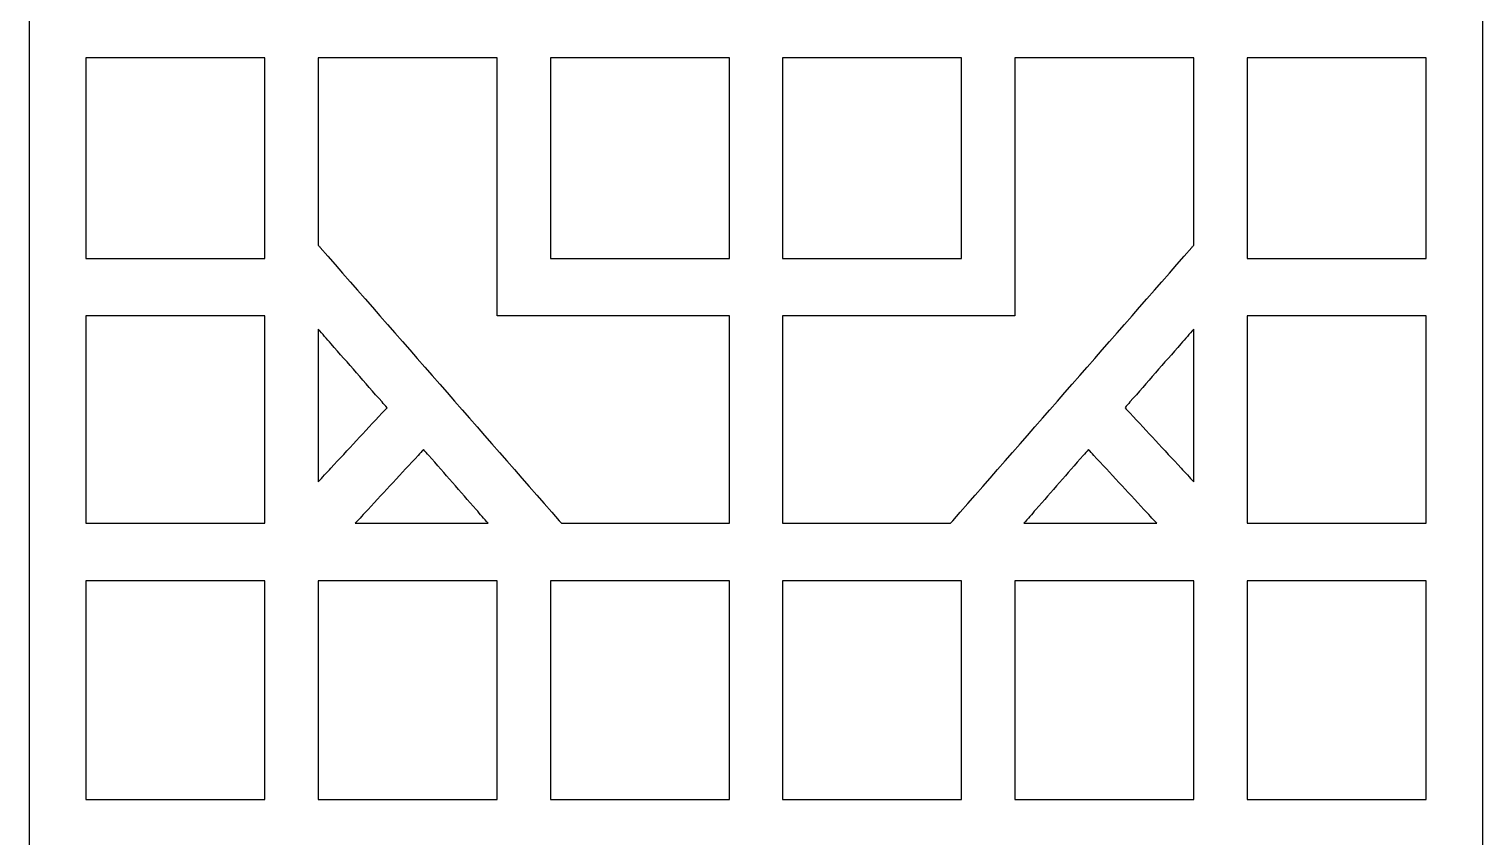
# Model space of a CAD drawing. Header units: centimetres. Extents: x -10 to 9.9, y -12.5 to 12.7.
# Drawn here: x -10.03 to -0.9, y -4.92 to 0.15 of the extents above; entities that cross this region are included whole.
import ezdxf

# ---------------------------------------------------------------- set-up
doc = ezdxf.new("R2010")
doc.units = ezdxf.units.CM
doc.header["$MEASUREMENT"] = 0
doc.layers.add('layer 1', color=7, linetype='Continuous')

msp = doc.modelspace()

# ---------------------------------------------------------------- linework, layer by layer
at = {"layer": 'layer 1', "color": 177}
msp.add_open_spline([(-10.02674, -12.45122), (-10.02674, -4.05349), (-10.02674, 4.34423), (-10.02674, 12.74196), (-10.02674, 12.74196), (-6.98571, 12.74196), (-3.94471, 12.74196), (-0.90368, 12.74196), (-0.90368, 12.74196), (-0.90368, 4.34423), (-0.90368, -4.05349), (-0.90368, -12.45122), (-0.90368, -12.45122), (-3.94471, -12.45122), (-6.98571, -12.45122), (-10.02674, -12.45122)], degree=3, knots=[0, 0, 0, 0, 0.2, 0.2, 0.2, 0.2, 0.4, 0.4, 0.4, 0.4, 0.6, 0.6, 0.6, 0.6, 1, 1, 1, 1], dxfattribs=at)
at = {"layer": 'layer 1', "color": 7}
for points, knots in [([(-9.62293, -0.03503), (-9.28001, -0.03503), (-8.93713, -0.03503), (-8.59421, -0.03503), (-8.59421, -0.03503), (-8.57854, -0.03503), (-8.56288, -0.03503), (-8.5472, -0.03503), (-8.5472, -0.03503), (-8.5472, -0.05192), (-8.5472, -0.06883), (-8.5472, -0.08572), (-8.5472, -0.08572), (-8.5472, -0.47144), (-8.5472, -0.85713), (-8.5472, -1.24282), (-8.5472, -1.24282), (-8.5472, -1.25969), (-8.5472, -1.27661), (-8.5472, -1.29349), (-8.5472, -1.29349), (-8.56288, -1.29349), (-8.57854, -1.29349), (-8.59421, -1.29349), (-8.59421, -1.29349), (-8.93713, -1.29349), (-9.28001, -1.29349), (-9.62293, -1.29349), (-9.62293, -1.29349), (-9.63859, -1.29349), (-9.65426, -1.29349), (-9.66992, -1.29349), (-9.66992, -1.29349), (-9.66992, -1.27661), (-9.66992, -1.25969), (-9.66992, -1.24282), (-9.66992, -1.24282), (-9.66992, -0.85713), (-9.66992, -0.47144), (-9.66992, -0.08572), (-9.66992, -0.08572), (-9.66992, -0.06883), (-9.66992, -0.05192), (-9.66992, -0.03503), (-9.66992, -0.03503), (-9.65426, -0.03503), (-9.63859, -0.03503), (-9.62293, -0.03503)], [0, 0, 0, 0, 0.0769231, 0.0769231, 0.0769231, 0.0769231, 0.1538462, 0.1538462, 0.1538462, 0.1538462, 0.2307692, 0.2307692, 0.2307692, 0.2307692, 0.3076923, 0.3076923, 0.3076923, 0.3076923, 0.3846154, 0.3846154, 0.3846154, 0.3846154, 0.4615385, 0.4615385, 0.4615385, 0.4615385, 0.5384615, 0.5384615, 0.5384615, 0.5384615, 0.6153846, 0.6153846, 0.6153846, 0.6153846, 0.6923077, 0.6923077, 0.6923077, 0.6923077, 0.7692308, 0.7692308, 0.7692308, 0.7692308, 0.8461538, 0.8461538, 0.8461538, 0.8461538, 1, 1, 1, 1]), ([(-7.08989, -1.65427), (-7.04855, -1.65427), (-7.00722, -1.65427), (-6.9659, -1.65427), (-6.9659, -1.65427), (-6.88001, -1.65427), (-6.79411, -1.65427), (-6.70824, -1.65427), (-6.70824, -1.65427), (-6.36534, -1.65427), (-6.02242, -1.65427), (-5.67954, -1.65427), (-5.67954, -1.65427), (-5.66386, -1.65427), (-5.64819, -1.65427), (-5.63253, -1.65427), (-5.63253, -1.65427), (-5.63253, -1.67119), (-5.63253, -1.68807), (-5.63253, -1.70499), (-5.63253, -1.70499), (-5.63253, -2.10498), (-5.63253, -2.50497), (-5.63253, -2.905), (-5.63253, -2.905), (-5.63253, -2.92189), (-5.63253, -2.9388), (-5.63253, -2.95567), (-5.63253, -2.95567), (-5.64819, -2.95567), (-5.66386, -2.95567), (-5.67954, -2.95567), (-5.67954, -2.95567), (-6.00834, -2.95567), (-6.33712, -2.95567), (-6.66593, -2.95567), (-6.66593, -2.95567), (-6.67271, -2.95567), (-6.67946, -2.95567), (-6.6862, -2.95567), (-6.6862, -2.95567), (-6.69087, -2.95038), (-6.69551, -2.94508), (-6.70014, -2.93978), (-6.70014, -2.93978), (-7.20001, -2.3684), (-7.6999, -1.79699), (-8.19977, -1.22561), (-8.19977, -1.22561), (-8.20403, -1.22074), (-8.20832, -1.21585), (-8.21258, -1.21095), (-8.21258, -1.21095), (-8.21258, -1.20427), (-8.21258, -1.19755), (-8.21258, -1.19083), (-8.21258, -1.19083), (-8.21258, -0.82246), (-8.21258, -0.45408), (-8.21258, -0.08572), (-8.21258, -0.08572), (-8.21258, -0.06883), (-8.21258, -0.05192), (-8.21258, -0.03503), (-8.21258, -0.03503), (-8.19691, -0.03503), (-8.18123, -0.03503), (-8.16557, -0.03503), (-8.16557, -0.03503), (-7.82268, -0.03503), (-7.47977, -0.03503), (-7.13685, -0.03503), (-7.13685, -0.03503), (-7.12118, -0.03503), (-7.10552, -0.03503), (-7.08989, -0.03503), (-7.08989, -0.03503), (-7.08989, -0.05192), (-7.08989, -0.06883), (-7.08989, -0.08572), (-7.08989, -0.08572), (-7.08989, -0.60858), (-7.08989, -1.13143), (-7.08989, -1.65427)], [0, 0, 0, 0, 0.0454545, 0.0454545, 0.0454545, 0.0454545, 0.0909091, 0.0909091, 0.0909091, 0.0909091, 0.1363636, 0.1363636, 0.1363636, 0.1363636, 0.1818182, 0.1818182, 0.1818182, 0.1818182, 0.2272727, 0.2272727, 0.2272727, 0.2272727, 0.2727273, 0.2727273, 0.2727273, 0.2727273, 0.3181818, 0.3181818, 0.3181818, 0.3181818, 0.3636364, 0.3636364, 0.3636364, 0.3636364, 0.4090909, 0.4090909, 0.4090909, 0.4090909, 0.4545455, 0.4545455, 0.4545455, 0.4545455, 0.5, 0.5, 0.5, 0.5, 0.5454545, 0.5454545, 0.5454545, 0.5454545, 0.5909091, 0.5909091, 0.5909091, 0.5909091, 0.6363636, 0.6363636, 0.6363636, 0.6363636, 0.6818182, 0.6818182, 0.6818182, 0.6818182, 0.7272727, 0.7272727, 0.7272727, 0.7272727, 0.7727273, 0.7727273, 0.7727273, 0.7727273, 0.8181818, 0.8181818, 0.8181818, 0.8181818, 0.8636364, 0.8636364, 0.8636364, 0.8636364, 0.9090909, 0.9090909, 0.9090909, 0.9090909, 1, 1, 1, 1]), ([(-5.63253, -0.08572), (-5.63253, -0.47144), (-5.63253, -0.85713), (-5.63253, -1.24282), (-5.63253, -1.24282), (-5.63253, -1.25969), (-5.63253, -1.27661), (-5.63253, -1.29349), (-5.63253, -1.29349), (-5.64819, -1.29349), (-5.66386, -1.29349), (-5.67954, -1.29349), (-5.67954, -1.29349), (-6.02242, -1.29349), (-6.36534, -1.29349), (-6.70824, -1.29349), (-6.70824, -1.29349), (-6.72388, -1.29349), (-6.73959, -1.29349), (-6.75522, -1.29349), (-6.75522, -1.29349), (-6.75522, -1.27661), (-6.75522, -1.25969), (-6.75522, -1.24282), (-6.75522, -1.24282), (-6.75522, -0.85713), (-6.75522, -0.47144), (-6.75522, -0.08572), (-6.75522, -0.08572), (-6.75522, -0.06883), (-6.75522, -0.05192), (-6.75522, -0.03503), (-6.75522, -0.03503), (-6.73959, -0.03503), (-6.72388, -0.03503), (-6.70824, -0.03503), (-6.70824, -0.03503), (-6.36534, -0.03503), (-6.02242, -0.03503), (-5.67954, -0.03503), (-5.67954, -0.03503), (-5.66386, -0.03503), (-5.64819, -0.03503), (-5.63253, -0.03503), (-5.63253, -0.03503), (-5.63253, -0.05192), (-5.63253, -0.06883), (-5.63253, -0.08572)], [0, 0, 0, 0, 0.0769231, 0.0769231, 0.0769231, 0.0769231, 0.1538462, 0.1538462, 0.1538462, 0.1538462, 0.2307692, 0.2307692, 0.2307692, 0.2307692, 0.3076923, 0.3076923, 0.3076923, 0.3076923, 0.3846154, 0.3846154, 0.3846154, 0.3846154, 0.4615385, 0.4615385, 0.4615385, 0.4615385, 0.5384615, 0.5384615, 0.5384615, 0.5384615, 0.6153846, 0.6153846, 0.6153846, 0.6153846, 0.6923077, 0.6923077, 0.6923077, 0.6923077, 0.7692308, 0.7692308, 0.7692308, 0.7692308, 0.8461538, 0.8461538, 0.8461538, 0.8461538, 1, 1, 1, 1]), ([(-3.84054, -1.65427), (-3.84054, -1.13143), (-3.84054, -0.60858), (-3.84054, -0.08572), (-3.84054, -0.08572), (-3.84054, -0.06883), (-3.84054, -0.05192), (-3.84054, -0.03503), (-3.84054, -0.03503), (-3.82488, -0.03503), (-3.80921, -0.03503), (-3.79355, -0.03503), (-3.79355, -0.03503), (-3.45065, -0.03503), (-3.10774, -0.03503), (-2.76483, -0.03503), (-2.76483, -0.03503), (-2.74916, -0.03503), (-2.73349, -0.03503), (-2.71782, -0.03503), (-2.71782, -0.03503), (-2.71782, -0.05192), (-2.71782, -0.06883), (-2.71782, -0.08572), (-2.71782, -0.08572), (-2.71782, -0.45408), (-2.71782, -0.82246), (-2.71782, -1.19083), (-2.71782, -1.19083), (-2.71782, -1.19755), (-2.71782, -1.20427), (-2.71782, -1.21095), (-2.71782, -1.21095), (-2.72211, -1.21585), (-2.72636, -1.22074), (-2.73065, -1.22561), (-2.73065, -1.22561), (-3.23053, -1.79699), (-3.73041, -2.3684), (-4.23028, -2.93978), (-4.23028, -2.93978), (-4.23492, -2.94508), (-4.23955, -2.95038), (-4.24419, -2.95567), (-4.24419, -2.95567), (-4.25093, -2.95567), (-4.25771, -2.95567), (-4.26446, -2.95567), (-4.26446, -2.95567), (-4.59327, -2.95567), (-4.92209, -2.95567), (-5.25089, -2.95567), (-5.25089, -2.95567), (-5.26656, -2.95567), (-5.28223, -2.95567), (-5.29789, -2.95567), (-5.29789, -2.95567), (-5.29789, -2.9388), (-5.29789, -2.92189), (-5.29789, -2.905), (-5.29789, -2.905), (-5.29789, -2.50497), (-5.29789, -2.10498), (-5.29789, -1.70499), (-5.29789, -1.70499), (-5.29789, -1.68807), (-5.29789, -1.67119), (-5.29789, -1.65427), (-5.29789, -1.65427), (-5.28223, -1.65427), (-5.26656, -1.65427), (-5.25089, -1.65427), (-5.25089, -1.65427), (-4.90798, -1.65427), (-4.56509, -1.65427), (-4.22217, -1.65427), (-4.22217, -1.65427), (-4.13629, -1.65427), (-4.05038, -1.65427), (-3.96452, -1.65427), (-3.96452, -1.65427), (-3.92319, -1.65427), (-3.88187, -1.65427), (-3.84054, -1.65427)], [0, 0, 0, 0, 0.0454545, 0.0454545, 0.0454545, 0.0454545, 0.0909091, 0.0909091, 0.0909091, 0.0909091, 0.1363636, 0.1363636, 0.1363636, 0.1363636, 0.1818182, 0.1818182, 0.1818182, 0.1818182, 0.2272727, 0.2272727, 0.2272727, 0.2272727, 0.2727273, 0.2727273, 0.2727273, 0.2727273, 0.3181818, 0.3181818, 0.3181818, 0.3181818, 0.3636364, 0.3636364, 0.3636364, 0.3636364, 0.4090909, 0.4090909, 0.4090909, 0.4090909, 0.4545455, 0.4545455, 0.4545455, 0.4545455, 0.5, 0.5, 0.5, 0.5, 0.5454545, 0.5454545, 0.5454545, 0.5454545, 0.5909091, 0.5909091, 0.5909091, 0.5909091, 0.6363636, 0.6363636, 0.6363636, 0.6363636, 0.6818182, 0.6818182, 0.6818182, 0.6818182, 0.7272727, 0.7272727, 0.7272727, 0.7272727, 0.7727273, 0.7727273, 0.7727273, 0.7727273, 0.8181818, 0.8181818, 0.8181818, 0.8181818, 0.8636364, 0.8636364, 0.8636364, 0.8636364, 0.9090909, 0.9090909, 0.9090909, 0.9090909, 1, 1, 1, 1]), ([(-5.29789, -1.24282), (-5.29789, -0.85713), (-5.29789, -0.47144), (-5.29789, -0.08572), (-5.29789, -0.08572), (-5.29789, -0.06883), (-5.29789, -0.05192), (-5.29789, -0.03503), (-5.29789, -0.03503), (-5.28223, -0.03503), (-5.26656, -0.03503), (-5.25089, -0.03503), (-5.25089, -0.03503), (-4.90798, -0.03503), (-4.56509, -0.03503), (-4.22217, -0.03503), (-4.22217, -0.03503), (-4.20651, -0.03503), (-4.19084, -0.03503), (-4.17518, -0.03503), (-4.17518, -0.03503), (-4.17518, -0.05192), (-4.17518, -0.06883), (-4.17518, -0.08572), (-4.17518, -0.08572), (-4.17518, -0.47144), (-4.17518, -0.85713), (-4.17518, -1.24282), (-4.17518, -1.24282), (-4.17518, -1.25969), (-4.17518, -1.27661), (-4.17518, -1.29349), (-4.17518, -1.29349), (-4.19084, -1.29349), (-4.20651, -1.29349), (-4.22217, -1.29349), (-4.22217, -1.29349), (-4.56509, -1.29349), (-4.90798, -1.29349), (-5.25089, -1.29349), (-5.25089, -1.29349), (-5.26656, -1.29349), (-5.28223, -1.29349), (-5.29789, -1.29349), (-5.29789, -1.29349), (-5.29789, -1.27661), (-5.29789, -1.25969), (-5.29789, -1.24282)], [0, 0, 0, 0, 0.0769231, 0.0769231, 0.0769231, 0.0769231, 0.1538462, 0.1538462, 0.1538462, 0.1538462, 0.2307692, 0.2307692, 0.2307692, 0.2307692, 0.3076923, 0.3076923, 0.3076923, 0.3076923, 0.3846154, 0.3846154, 0.3846154, 0.3846154, 0.4615385, 0.4615385, 0.4615385, 0.4615385, 0.5384615, 0.5384615, 0.5384615, 0.5384615, 0.6153846, 0.6153846, 0.6153846, 0.6153846, 0.6923077, 0.6923077, 0.6923077, 0.6923077, 0.7692308, 0.7692308, 0.7692308, 0.7692308, 0.8461538, 0.8461538, 0.8461538, 0.8461538, 1, 1, 1, 1]), ([(-1.3075, -1.29349), (-1.65038, -1.29349), (-1.9933, -1.29349), (-2.33622, -1.29349), (-2.33622, -1.29349), (-2.35185, -1.29349), (-2.36752, -1.29349), (-2.38319, -1.29349), (-2.38319, -1.29349), (-2.38319, -1.27661), (-2.38319, -1.25969), (-2.38319, -1.24282), (-2.38319, -1.24282), (-2.38319, -0.85713), (-2.38319, -0.47144), (-2.38319, -0.08572), (-2.38319, -0.08572), (-2.38319, -0.06883), (-2.38319, -0.05192), (-2.38319, -0.03503), (-2.38319, -0.03503), (-2.36752, -0.03503), (-2.35185, -0.03503), (-2.33622, -0.03503), (-2.33622, -0.03503), (-1.9933, -0.03503), (-1.65038, -0.03503), (-1.3075, -0.03503), (-1.3075, -0.03503), (-1.2918, -0.03503), (-1.27617, -0.03503), (-1.2605, -0.03503), (-1.2605, -0.03503), (-1.2605, -0.05192), (-1.2605, -0.06883), (-1.2605, -0.08572), (-1.2605, -0.08572), (-1.2605, -0.47144), (-1.2605, -0.85713), (-1.2605, -1.24282), (-1.2605, -1.24282), (-1.2605, -1.25969), (-1.2605, -1.27661), (-1.2605, -1.29349), (-1.2605, -1.29349), (-1.27617, -1.29349), (-1.2918, -1.29349), (-1.3075, -1.29349)], [0, 0, 0, 0, 0.0769231, 0.0769231, 0.0769231, 0.0769231, 0.1538462, 0.1538462, 0.1538462, 0.1538462, 0.2307692, 0.2307692, 0.2307692, 0.2307692, 0.3076923, 0.3076923, 0.3076923, 0.3076923, 0.3846154, 0.3846154, 0.3846154, 0.3846154, 0.4615385, 0.4615385, 0.4615385, 0.4615385, 0.5384615, 0.5384615, 0.5384615, 0.5384615, 0.6153846, 0.6153846, 0.6153846, 0.6153846, 0.6923077, 0.6923077, 0.6923077, 0.6923077, 0.7692308, 0.7692308, 0.7692308, 0.7692308, 0.8461538, 0.8461538, 0.8461538, 0.8461538, 1, 1, 1, 1]), ([(-9.62293, -1.65427), (-9.28001, -1.65427), (-8.93713, -1.65427), (-8.59421, -1.65427), (-8.59421, -1.65427), (-8.57854, -1.65427), (-8.56288, -1.65427), (-8.5472, -1.65427), (-8.5472, -1.65427), (-8.5472, -1.67119), (-8.5472, -1.68807), (-8.5472, -1.70499), (-8.5472, -1.70499), (-8.5472, -2.10498), (-8.5472, -2.50497), (-8.5472, -2.905), (-8.5472, -2.905), (-8.5472, -2.92189), (-8.5472, -2.9388), (-8.5472, -2.95567), (-8.5472, -2.95567), (-8.56288, -2.95567), (-8.57854, -2.95567), (-8.59421, -2.95567), (-8.59421, -2.95567), (-8.93713, -2.95567), (-9.28001, -2.95567), (-9.62293, -2.95567), (-9.62293, -2.95567), (-9.63859, -2.95567), (-9.65426, -2.95567), (-9.66992, -2.95567), (-9.66992, -2.95567), (-9.66992, -2.9388), (-9.66992, -2.92189), (-9.66992, -2.905), (-9.66992, -2.905), (-9.66992, -2.50497), (-9.66992, -2.10498), (-9.66992, -1.70499), (-9.66992, -1.70499), (-9.66992, -1.68807), (-9.66992, -1.67119), (-9.66992, -1.65427), (-9.66992, -1.65427), (-9.65426, -1.65427), (-9.63859, -1.65427), (-9.62293, -1.65427)], [0, 0, 0, 0, 0.0769231, 0.0769231, 0.0769231, 0.0769231, 0.1538462, 0.1538462, 0.1538462, 0.1538462, 0.2307692, 0.2307692, 0.2307692, 0.2307692, 0.3076923, 0.3076923, 0.3076923, 0.3076923, 0.3846154, 0.3846154, 0.3846154, 0.3846154, 0.4615385, 0.4615385, 0.4615385, 0.4615385, 0.5384615, 0.5384615, 0.5384615, 0.5384615, 0.6153846, 0.6153846, 0.6153846, 0.6153846, 0.6923077, 0.6923077, 0.6923077, 0.6923077, 0.7692308, 0.7692308, 0.7692308, 0.7692308, 0.8461538, 0.8461538, 0.8461538, 0.8461538, 1, 1, 1, 1]), ([(-1.3075, -2.95567), (-1.65038, -2.95567), (-1.9933, -2.95567), (-2.33622, -2.95567), (-2.33622, -2.95567), (-2.35185, -2.95567), (-2.36752, -2.95567), (-2.38319, -2.95567), (-2.38319, -2.95567), (-2.38319, -2.9388), (-2.38319, -2.92189), (-2.38319, -2.905), (-2.38319, -2.905), (-2.38319, -2.50497), (-2.38319, -2.10498), (-2.38319, -1.70499), (-2.38319, -1.70499), (-2.38319, -1.68807), (-2.38319, -1.67119), (-2.38319, -1.65427), (-2.38319, -1.65427), (-2.36752, -1.65427), (-2.35185, -1.65427), (-2.33622, -1.65427), (-2.33622, -1.65427), (-1.9933, -1.65427), (-1.65038, -1.65427), (-1.3075, -1.65427), (-1.3075, -1.65427), (-1.2918, -1.65427), (-1.27617, -1.65427), (-1.2605, -1.65427), (-1.2605, -1.65427), (-1.2605, -1.67119), (-1.2605, -1.68807), (-1.2605, -1.70499), (-1.2605, -1.70499), (-1.2605, -2.10498), (-1.2605, -2.50497), (-1.2605, -2.905), (-1.2605, -2.905), (-1.2605, -2.92189), (-1.2605, -2.9388), (-1.2605, -2.95567), (-1.2605, -2.95567), (-1.27617, -2.95567), (-1.2918, -2.95567), (-1.3075, -2.95567)], [0, 0, 0, 0, 0.0769231, 0.0769231, 0.0769231, 0.0769231, 0.1538462, 0.1538462, 0.1538462, 0.1538462, 0.2307692, 0.2307692, 0.2307692, 0.2307692, 0.3076923, 0.3076923, 0.3076923, 0.3076923, 0.3846154, 0.3846154, 0.3846154, 0.3846154, 0.4615385, 0.4615385, 0.4615385, 0.4615385, 0.5384615, 0.5384615, 0.5384615, 0.5384615, 0.6153846, 0.6153846, 0.6153846, 0.6153846, 0.6923077, 0.6923077, 0.6923077, 0.6923077, 0.7692308, 0.7692308, 0.7692308, 0.7692308, 0.8461538, 0.8461538, 0.8461538, 0.8461538, 1, 1, 1, 1]), ([(-8.1314, -1.82957), (-8.02494, -1.95126), (-7.91848, -2.07295), (-7.81205, -2.19461), (-7.81205, -2.19461), (-7.80161, -2.20655), (-7.79117, -2.21847), (-7.78072, -2.23044), (-7.78072, -2.23044), (-7.79149, -2.24202), (-7.80224, -2.25363), (-7.81301, -2.26525), (-7.81301, -2.26525), (-7.91947, -2.38001), (-8.02589, -2.49481), (-8.13235, -2.60958), (-8.13235, -2.60958), (-8.15909, -2.63843), (-8.18584, -2.66724), (-8.21258, -2.69608), (-8.21258, -2.69608), (-8.21258, -2.6553), (-8.21258, -2.6145), (-8.21258, -2.57372), (-8.21258, -2.57372), (-8.21258, -2.33727), (-8.21258, -2.10081), (-8.21258, -1.86438), (-8.21258, -1.86438), (-8.21258, -1.82184), (-8.21258, -1.77933), (-8.21258, -1.73678), (-8.21258, -1.73678), (-8.18553, -1.76771), (-8.15845, -1.79867), (-8.1314, -1.82957)], [0, 0, 0, 0, 0.1, 0.1, 0.1, 0.1, 0.2, 0.2, 0.2, 0.2, 0.3, 0.3, 0.3, 0.3, 0.4, 0.4, 0.4, 0.4, 0.5, 0.5, 0.5, 0.5, 0.6, 0.6, 0.6, 0.6, 0.7, 0.7, 0.7, 0.7, 0.8, 0.8, 0.8, 0.8, 1, 1, 1, 1]), ([(-2.71782, -1.86438), (-2.71782, -2.10081), (-2.71782, -2.33727), (-2.71782, -2.57372), (-2.71782, -2.57372), (-2.71782, -2.6145), (-2.71782, -2.6553), (-2.71782, -2.69608), (-2.71782, -2.69608), (-2.74458, -2.66724), (-2.77131, -2.63843), (-2.79807, -2.60958), (-2.79807, -2.60958), (-2.9045, -2.49481), (-3.01096, -2.38001), (-3.11742, -2.26525), (-3.11742, -2.26525), (-3.12816, -2.25363), (-3.13893, -2.24202), (-3.14967, -2.23044), (-3.14967, -2.23044), (-3.13924, -2.21847), (-3.1288, -2.20655), (-3.11837, -2.19461), (-3.11837, -2.19461), (-3.01191, -2.07295), (-2.90545, -1.95126), (-2.79903, -1.82957), (-2.79903, -1.82957), (-2.77195, -1.79867), (-2.7449, -1.76771), (-2.71782, -1.73678), (-2.71782, -1.73678), (-2.71782, -1.77933), (-2.71782, -1.82184), (-2.71782, -1.86438)], [0, 0, 0, 0, 0.1, 0.1, 0.1, 0.1, 0.2, 0.2, 0.2, 0.2, 0.3, 0.3, 0.3, 0.3, 0.4, 0.4, 0.4, 0.4, 0.5, 0.5, 0.5, 0.5, 0.6, 0.6, 0.6, 0.6, 0.7, 0.7, 0.7, 0.7, 0.8, 0.8, 0.8, 0.8, 1, 1, 1, 1]), ([(-7.89986, -2.86914), (-7.79497, -2.75605), (-7.6901, -2.64297), (-7.58521, -2.52988), (-7.58521, -2.52988), (-7.5738, -2.5176), (-7.56242, -2.50529), (-7.55101, -2.49298), (-7.55101, -2.49298), (-7.53995, -2.50565), (-7.52889, -2.5183), (-7.51779, -2.53095), (-7.51779, -2.53095), (-7.41887, -2.64404), (-7.31994, -2.7571), (-7.22102, -2.87019), (-7.22102, -2.87019), (-7.19608, -2.89868), (-7.17117, -2.92718), (-7.14624, -2.95567), (-7.14624, -2.95567), (-7.18255, -2.95567), (-7.21887, -2.95567), (-7.25518, -2.95567), (-7.25518, -2.95567), (-7.45901, -2.95567), (-7.6628, -2.95567), (-7.86662, -2.95567), (-7.86662, -2.95567), (-7.90443, -2.95567), (-7.94226, -2.95567), (-7.98011, -2.95567), (-7.98011, -2.95567), (-7.95335, -2.92684), (-7.92659, -2.898), (-7.89986, -2.86914)], [0, 0, 0, 0, 0.1, 0.1, 0.1, 0.1, 0.2, 0.2, 0.2, 0.2, 0.3, 0.3, 0.3, 0.3, 0.4, 0.4, 0.4, 0.4, 0.5, 0.5, 0.5, 0.5, 0.6, 0.6, 0.6, 0.6, 0.7, 0.7, 0.7, 0.7, 0.8, 0.8, 0.8, 0.8, 1, 1, 1, 1]), ([(-3.06377, -2.95567), (-3.2676, -2.95567), (-3.47138, -2.95567), (-3.67521, -2.95567), (-3.67521, -2.95567), (-3.71152, -2.95567), (-3.74784, -2.95567), (-3.78416, -2.95567), (-3.78416, -2.95567), (-3.75925, -2.92718), (-3.73432, -2.89868), (-3.70939, -2.87019), (-3.70939, -2.87019), (-3.61046, -2.7571), (-3.51152, -2.64404), (-3.4126, -2.53095), (-3.4126, -2.53095), (-3.40154, -2.5183), (-3.39048, -2.50565), (-3.37942, -2.49298), (-3.37942, -2.49298), (-3.368, -2.50529), (-3.3566, -2.5176), (-3.34518, -2.52988), (-3.34518, -2.52988), (-3.24032, -2.64297), (-3.13542, -2.75605), (-3.03057, -2.86914), (-3.03057, -2.86914), (-3.0038, -2.898), (-2.97708, -2.92684), (-2.95031, -2.95567), (-2.95031, -2.95567), (-2.98814, -2.95567), (-3.02596, -2.95567), (-3.06377, -2.95567)], [0, 0, 0, 0, 0.1, 0.1, 0.1, 0.1, 0.2, 0.2, 0.2, 0.2, 0.3, 0.3, 0.3, 0.3, 0.4, 0.4, 0.4, 0.4, 0.5, 0.5, 0.5, 0.5, 0.6, 0.6, 0.6, 0.6, 0.7, 0.7, 0.7, 0.7, 0.8, 0.8, 0.8, 0.8, 1, 1, 1, 1]), ([(-9.62293, -3.31647), (-9.28001, -3.31647), (-8.93713, -3.31647), (-8.59421, -3.31647), (-8.59421, -3.31647), (-8.57854, -3.31647), (-8.56288, -3.31647), (-8.5472, -3.31647), (-8.5472, -3.31647), (-8.5472, -3.33338), (-8.5472, -3.35025), (-8.5472, -3.36717), (-8.5472, -3.36717), (-8.5472, -3.79097), (-8.5472, -4.21478), (-8.5472, -4.63858), (-8.5472, -4.63858), (-8.5472, -4.65545), (-8.5472, -4.67237), (-8.5472, -4.68925), (-8.5472, -4.68925), (-8.56288, -4.68925), (-8.57854, -4.68925), (-8.59421, -4.68925), (-8.59421, -4.68925), (-8.93713, -4.68925), (-9.28001, -4.68925), (-9.62293, -4.68925), (-9.62293, -4.68925), (-9.63859, -4.68925), (-9.65426, -4.68925), (-9.66992, -4.68925), (-9.66992, -4.68925), (-9.66992, -4.67237), (-9.66992, -4.65545), (-9.66992, -4.63858), (-9.66992, -4.63858), (-9.66992, -4.21478), (-9.66992, -3.79097), (-9.66992, -3.36717), (-9.66992, -3.36717), (-9.66992, -3.35025), (-9.66992, -3.33338), (-9.66992, -3.31647), (-9.66992, -3.31647), (-9.65426, -3.31647), (-9.63859, -3.31647), (-9.62293, -3.31647)], [0, 0, 0, 0, 0.0769231, 0.0769231, 0.0769231, 0.0769231, 0.1538462, 0.1538462, 0.1538462, 0.1538462, 0.2307692, 0.2307692, 0.2307692, 0.2307692, 0.3076923, 0.3076923, 0.3076923, 0.3076923, 0.3846154, 0.3846154, 0.3846154, 0.3846154, 0.4615385, 0.4615385, 0.4615385, 0.4615385, 0.5384615, 0.5384615, 0.5384615, 0.5384615, 0.6153846, 0.6153846, 0.6153846, 0.6153846, 0.6923077, 0.6923077, 0.6923077, 0.6923077, 0.7692308, 0.7692308, 0.7692308, 0.7692308, 0.8461538, 0.8461538, 0.8461538, 0.8461538, 1, 1, 1, 1]), ([(-7.08989, -3.36717), (-7.08989, -3.79097), (-7.08989, -4.21478), (-7.08989, -4.63858), (-7.08989, -4.63858), (-7.08989, -4.65545), (-7.08989, -4.67237), (-7.08989, -4.68925), (-7.08989, -4.68925), (-7.10552, -4.68925), (-7.12118, -4.68925), (-7.13685, -4.68925), (-7.13685, -4.68925), (-7.47977, -4.68925), (-7.82268, -4.68925), (-8.16557, -4.68925), (-8.16557, -4.68925), (-8.18123, -4.68925), (-8.19691, -4.68925), (-8.21258, -4.68925), (-8.21258, -4.68925), (-8.21258, -4.67237), (-8.21258, -4.65545), (-8.21258, -4.63858), (-8.21258, -4.63858), (-8.21258, -4.21478), (-8.21258, -3.79097), (-8.21258, -3.36717), (-8.21258, -3.36717), (-8.21258, -3.35025), (-8.21258, -3.33338), (-8.21258, -3.31647), (-8.21258, -3.31647), (-8.19691, -3.31647), (-8.18123, -3.31647), (-8.16557, -3.31647), (-8.16557, -3.31647), (-7.82268, -3.31647), (-7.47977, -3.31647), (-7.13685, -3.31647), (-7.13685, -3.31647), (-7.12118, -3.31647), (-7.10552, -3.31647), (-7.08989, -3.31647), (-7.08989, -3.31647), (-7.08989, -3.33338), (-7.08989, -3.35025), (-7.08989, -3.36717)], [0, 0, 0, 0, 0.0769231, 0.0769231, 0.0769231, 0.0769231, 0.1538462, 0.1538462, 0.1538462, 0.1538462, 0.2307692, 0.2307692, 0.2307692, 0.2307692, 0.3076923, 0.3076923, 0.3076923, 0.3076923, 0.3846154, 0.3846154, 0.3846154, 0.3846154, 0.4615385, 0.4615385, 0.4615385, 0.4615385, 0.5384615, 0.5384615, 0.5384615, 0.5384615, 0.6153846, 0.6153846, 0.6153846, 0.6153846, 0.6923077, 0.6923077, 0.6923077, 0.6923077, 0.7692308, 0.7692308, 0.7692308, 0.7692308, 0.8461538, 0.8461538, 0.8461538, 0.8461538, 1, 1, 1, 1]), ([(-5.63253, -3.36717), (-5.63253, -3.79097), (-5.63253, -4.21478), (-5.63253, -4.63858), (-5.63253, -4.63858), (-5.63253, -4.65545), (-5.63253, -4.67237), (-5.63253, -4.68925), (-5.63253, -4.68925), (-5.64819, -4.68925), (-5.66386, -4.68925), (-5.67954, -4.68925), (-5.67954, -4.68925), (-6.02242, -4.68925), (-6.36534, -4.68925), (-6.70824, -4.68925), (-6.70824, -4.68925), (-6.72388, -4.68925), (-6.73959, -4.68925), (-6.75522, -4.68925), (-6.75522, -4.68925), (-6.75522, -4.67237), (-6.75522, -4.65545), (-6.75522, -4.63858), (-6.75522, -4.63858), (-6.75522, -4.21478), (-6.75522, -3.79097), (-6.75522, -3.36717), (-6.75522, -3.36717), (-6.75522, -3.35025), (-6.75522, -3.33338), (-6.75522, -3.31647), (-6.75522, -3.31647), (-6.73959, -3.31647), (-6.72388, -3.31647), (-6.70824, -3.31647), (-6.70824, -3.31647), (-6.36534, -3.31647), (-6.02242, -3.31647), (-5.67954, -3.31647), (-5.67954, -3.31647), (-5.66386, -3.31647), (-5.64819, -3.31647), (-5.63253, -3.31647), (-5.63253, -3.31647), (-5.63253, -3.33338), (-5.63253, -3.35025), (-5.63253, -3.36717)], [0, 0, 0, 0, 0.0769231, 0.0769231, 0.0769231, 0.0769231, 0.1538462, 0.1538462, 0.1538462, 0.1538462, 0.2307692, 0.2307692, 0.2307692, 0.2307692, 0.3076923, 0.3076923, 0.3076923, 0.3076923, 0.3846154, 0.3846154, 0.3846154, 0.3846154, 0.4615385, 0.4615385, 0.4615385, 0.4615385, 0.5384615, 0.5384615, 0.5384615, 0.5384615, 0.6153846, 0.6153846, 0.6153846, 0.6153846, 0.6923077, 0.6923077, 0.6923077, 0.6923077, 0.7692308, 0.7692308, 0.7692308, 0.7692308, 0.8461538, 0.8461538, 0.8461538, 0.8461538, 1, 1, 1, 1]), ([(-5.29789, -4.63858), (-5.29789, -4.21478), (-5.29789, -3.79097), (-5.29789, -3.36717), (-5.29789, -3.36717), (-5.29789, -3.35025), (-5.29789, -3.33338), (-5.29789, -3.31647), (-5.29789, -3.31647), (-5.28223, -3.31647), (-5.26656, -3.31647), (-5.25089, -3.31647), (-5.25089, -3.31647), (-4.90798, -3.31647), (-4.56509, -3.31647), (-4.22217, -3.31647), (-4.22217, -3.31647), (-4.20651, -3.31647), (-4.19084, -3.31647), (-4.17518, -3.31647), (-4.17518, -3.31647), (-4.17518, -3.33338), (-4.17518, -3.35025), (-4.17518, -3.36717), (-4.17518, -3.36717), (-4.17518, -3.79097), (-4.17518, -4.21478), (-4.17518, -4.63858), (-4.17518, -4.63858), (-4.17518, -4.65545), (-4.17518, -4.67237), (-4.17518, -4.68925), (-4.17518, -4.68925), (-4.19084, -4.68925), (-4.20651, -4.68925), (-4.22217, -4.68925), (-4.22217, -4.68925), (-4.56509, -4.68925), (-4.90798, -4.68925), (-5.25089, -4.68925), (-5.25089, -4.68925), (-5.26656, -4.68925), (-5.28223, -4.68925), (-5.29789, -4.68925), (-5.29789, -4.68925), (-5.29789, -4.67237), (-5.29789, -4.65545), (-5.29789, -4.63858)], [0, 0, 0, 0, 0.0769231, 0.0769231, 0.0769231, 0.0769231, 0.1538462, 0.1538462, 0.1538462, 0.1538462, 0.2307692, 0.2307692, 0.2307692, 0.2307692, 0.3076923, 0.3076923, 0.3076923, 0.3076923, 0.3846154, 0.3846154, 0.3846154, 0.3846154, 0.4615385, 0.4615385, 0.4615385, 0.4615385, 0.5384615, 0.5384615, 0.5384615, 0.5384615, 0.6153846, 0.6153846, 0.6153846, 0.6153846, 0.6923077, 0.6923077, 0.6923077, 0.6923077, 0.7692308, 0.7692308, 0.7692308, 0.7692308, 0.8461538, 0.8461538, 0.8461538, 0.8461538, 1, 1, 1, 1]), ([(-3.79355, -3.31647), (-3.45065, -3.31647), (-3.10774, -3.31647), (-2.76483, -3.31647), (-2.76483, -3.31647), (-2.74916, -3.31647), (-2.73349, -3.31647), (-2.71782, -3.31647), (-2.71782, -3.31647), (-2.71782, -3.33338), (-2.71782, -3.35025), (-2.71782, -3.36717), (-2.71782, -3.36717), (-2.71782, -3.79097), (-2.71782, -4.21478), (-2.71782, -4.63858), (-2.71782, -4.63858), (-2.71782, -4.65545), (-2.71782, -4.67237), (-2.71782, -4.68925), (-2.71782, -4.68925), (-2.73349, -4.68925), (-2.74916, -4.68925), (-2.76483, -4.68925), (-2.76483, -4.68925), (-3.10774, -4.68925), (-3.45065, -4.68925), (-3.79355, -4.68925), (-3.79355, -4.68925), (-3.80921, -4.68925), (-3.82488, -4.68925), (-3.84054, -4.68925), (-3.84054, -4.68925), (-3.84054, -4.67237), (-3.84054, -4.65545), (-3.84054, -4.63858), (-3.84054, -4.63858), (-3.84054, -4.21478), (-3.84054, -3.79097), (-3.84054, -3.36717), (-3.84054, -3.36717), (-3.84054, -3.35025), (-3.84054, -3.33338), (-3.84054, -3.31647), (-3.84054, -3.31647), (-3.82488, -3.31647), (-3.80921, -3.31647), (-3.79355, -3.31647)], [0, 0, 0, 0, 0.0769231, 0.0769231, 0.0769231, 0.0769231, 0.1538462, 0.1538462, 0.1538462, 0.1538462, 0.2307692, 0.2307692, 0.2307692, 0.2307692, 0.3076923, 0.3076923, 0.3076923, 0.3076923, 0.3846154, 0.3846154, 0.3846154, 0.3846154, 0.4615385, 0.4615385, 0.4615385, 0.4615385, 0.5384615, 0.5384615, 0.5384615, 0.5384615, 0.6153846, 0.6153846, 0.6153846, 0.6153846, 0.6923077, 0.6923077, 0.6923077, 0.6923077, 0.7692308, 0.7692308, 0.7692308, 0.7692308, 0.8461538, 0.8461538, 0.8461538, 0.8461538, 1, 1, 1, 1]), ([(-1.3075, -4.68925), (-1.65038, -4.68925), (-1.9933, -4.68925), (-2.33622, -4.68925), (-2.33622, -4.68925), (-2.35185, -4.68925), (-2.36752, -4.68925), (-2.38319, -4.68925), (-2.38319, -4.68925), (-2.38319, -4.67237), (-2.38319, -4.65545), (-2.38319, -4.63858), (-2.38319, -4.63858), (-2.38319, -4.21478), (-2.38319, -3.79097), (-2.38319, -3.36717), (-2.38319, -3.36717), (-2.38319, -3.35025), (-2.38319, -3.33338), (-2.38319, -3.31647), (-2.38319, -3.31647), (-2.36752, -3.31647), (-2.35185, -3.31647), (-2.33622, -3.31647), (-2.33622, -3.31647), (-1.9933, -3.31647), (-1.65038, -3.31647), (-1.3075, -3.31647), (-1.3075, -3.31647), (-1.2918, -3.31647), (-1.27617, -3.31647), (-1.2605, -3.31647), (-1.2605, -3.31647), (-1.2605, -3.33338), (-1.2605, -3.35025), (-1.2605, -3.36717), (-1.2605, -3.36717), (-1.2605, -3.79097), (-1.2605, -4.21478), (-1.2605, -4.63858), (-1.2605, -4.63858), (-1.2605, -4.65545), (-1.2605, -4.67237), (-1.2605, -4.68925), (-1.2605, -4.68925), (-1.27617, -4.68925), (-1.2918, -4.68925), (-1.3075, -4.68925)], [0, 0, 0, 0, 0.0769231, 0.0769231, 0.0769231, 0.0769231, 0.1538462, 0.1538462, 0.1538462, 0.1538462, 0.2307692, 0.2307692, 0.2307692, 0.2307692, 0.3076923, 0.3076923, 0.3076923, 0.3076923, 0.3846154, 0.3846154, 0.3846154, 0.3846154, 0.4615385, 0.4615385, 0.4615385, 0.4615385, 0.5384615, 0.5384615, 0.5384615, 0.5384615, 0.6153846, 0.6153846, 0.6153846, 0.6153846, 0.6923077, 0.6923077, 0.6923077, 0.6923077, 0.7692308, 0.7692308, 0.7692308, 0.7692308, 0.8461538, 0.8461538, 0.8461538, 0.8461538, 1, 1, 1, 1])]:
    msp.add_open_spline(points, degree=3, knots=knots, dxfattribs=at)

doc.saveas('drawing.dxf')
